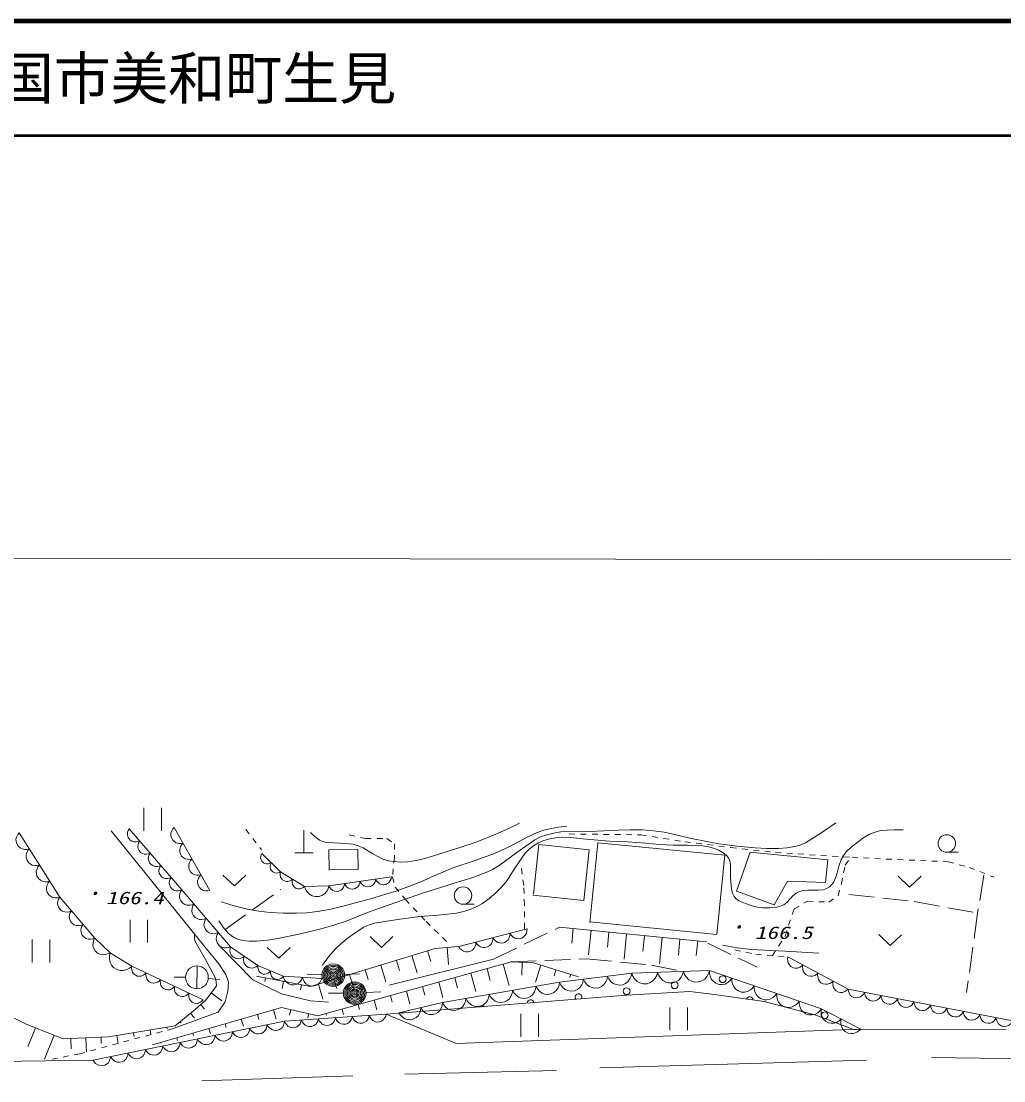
# Model space of a CAD drawing. Units: millimetres, scale not verified. Extents: x 40000 to 680000, y 20000 to 380000.
# Drawn here: x 412155 to 498297, y 287167 to 380000 of the extents above; entities that cross this region are included whole.
import ezdxf
from ezdxf.enums import TextEntityAlignment as Align

# ---------------------------------------------------------------- set-up
doc = ezdxf.new("R2010")
doc.units = ezdxf.units.MM
doc.header["$LTSCALE"] = 1000
doc.linetypes.add('USER1', pattern=[3, 2.25, -0.75])
doc.linetypes.add('USER2', pattern=[1, 0.5, -0.5])
for name, color, linetype, lineweight in [('M-TTL', 2, 'Continuous', 140), ('M-TTL-LINE', 7, 'Continuous', 50), ('S-BGD', 1, 'Continuous', 13), ('S-BGD-HTXT', 6, 'Continuous', 13)]:
    doc.layers.add(name, color=color, linetype=linetype, lineweight=lineweight)
doc.layers.add('M-TTL-TXT', color=7, linetype='Continuous')
doc.styles.add('ＭＳ ゴシック', font='')
doc.styles.get('ＭＳ ゴシック').set_extended_font_data('MS Gothic')

# ---------------------------------------------------------------- blocks, each defined once
blk = doc.blocks.new('BUHIN162')
at = {"layer": 'S-BGD'}
blk.add_lwpolyline([(31, -835), (221, -765), (380, -659), (557, -489), (651, -302), (706, -103), (696, 155), (626, 349), (519, 529), (330, 685), (163, 775), (-31, 835)], dxfattribs=at)
blk = doc.blocks.new('BUHIN163')
at = {"layer": 'S-BGD'}
blk.add_lwpolyline([(145, -771), (311, -679), (444, -559), (585, -376), (646, -189), (670, 2), (625, 241), (533, 412), (408, 564), (211, 682), (44, 742), (-145, 771)], dxfattribs=at)
blk = doc.blocks.new('BUHIN166')
at = {"layer": 'S-BGD'}
blk.add_lwpolyline([(394, -569), (496, -436), (559, -291), (608, -93), (589, 80), (539, 243), (417, 419), (282, 524), (127, 602), (-75, 626), (-232, 614), (-394, 569)], dxfattribs=at)
blk = doc.blocks.new('BUHIN167')
at = {"layer": 'S-BGD'}
blk.add_lwpolyline([(131, -693), (280, -611), (400, -503), (527, -339), (581, -171), (603, 2), (562, 217), (480, 370), (368, 507), (190, 614), (39, 668), (-131, 693)], dxfattribs=at)
blk = doc.blocks.new('BUHIN168')
at = {"layer": 'S-BGD'}
blk.add_lwpolyline([(153, -808), (327, -712), (467, -585), (614, -394), (678, -198), (702, 3), (655, 254), (558, 432), (428, 591), (220, 715), (45, 778), (-153, 808)], dxfattribs=at)
blk = doc.blocks.new('BUHIN169')
at = {"layer": 'S-BGD'}
blk.add_lwpolyline([(310, -659), (439, -538), (530, -399), (614, -202), (625, -20), (602, 158), (506, 363), (383, 494), (236, 602), (30, 662), (-134, 678), (-310, 659)], dxfattribs=at)
blk = doc.blocks.new('BUHIN170')
at = {"layer": 'S-BGD'}
blk.add_lwpolyline([(365, -478), (448, -358), (497, -230), (531, -56), (508, 93), (458, 233), (345, 381), (223, 466), (86, 527), (-91, 540), (-226, 524), (-365, 478)], dxfattribs=at)
blk = doc.blocks.new('BUHIN171')
at = {"layer": 'S-BGD'}
blk.add_lwpolyline([(708, -463), (761, -266), (767, -72), (731, 174), (631, 361), (499, 523), (280, 666), (79, 722), (-133, 739), (-373, 674), (-544, 589), (-708, 463)], dxfattribs=at)
blk = doc.blocks.new('BUHIN172')
at = {"layer": 'S-BGD'}
blk.add_lwpolyline([(-8, -794), (176, -737), (331, -643), (508, -490), (605, -316), (666, -130), (668, 117), (611, 304), (517, 480), (344, 636), (190, 729), (8, 794)], dxfattribs=at)
blk = doc.blocks.new('BUHIN173')
at = {"layer": 'S-BGD'}
blk.add_lwpolyline([(159, -553), (274, -475), (363, -378), (454, -235), (485, -95), (489, 47), (440, 219), (362, 337), (260, 440), (108, 513), (-19, 546), (-159, 553)], dxfattribs=at)
blk = doc.blocks.new('BUHIN174')
at = {"layer": 'S-BGD'}
blk.add_lwpolyline([(290, -541), (393, -434), (463, -312), (526, -143), (527, 11), (499, 160), (409, 327), (301, 433), (172, 517), (-4, 559), (-142, 564), (-290, 541)], dxfattribs=at)
blk = doc.blocks.new('BUHIN176')
at = {"layer": 'S-BGD'}
blk.add_lwpolyline([(641, -256), (652, -90), (625, 66), (557, 257), (446, 391), (315, 499), (116, 578), (-54, 591), (-226, 570), (-407, 479), (-531, 383), (-641, 256)], dxfattribs=at)
blk = doc.blocks.new('BUHIN177')
at = {"layer": 'S-BGD'}
blk.add_lwpolyline([(738, -247), (739, -59), (699, 115), (609, 325), (477, 468), (322, 582), (93, 658), (-99, 661), (-291, 627), (-489, 512), (-622, 397), (-738, 247)], dxfattribs=at)
blk = doc.blocks.new('BUHIN178')
at = {"layer": 'S-BGD'}
blk.add_lwpolyline([(668, -328), (693, -150), (677, 20), (619, 231), (511, 383), (379, 510), (172, 612), (-10, 639), (-196, 631), (-398, 548), (-539, 455), (-668, 328)], dxfattribs=at)
blk = doc.blocks.new('BUHIN179')
at = {"layer": 'S-BGD'}
blk.add_lwpolyline([(745, -206), (737, -20), (687, 150), (588, 355), (448, 489), (289, 594), (58, 658), (-133, 650), (-321, 606), (-512, 483), (-638, 361), (-745, 206)], dxfattribs=at)
blk = doc.blocks.new('BUHIN180')
at = {"layer": 'S-BGD'}
blk.add_lwpolyline([(939, -278), (933, -41), (874, 175), (752, 436), (579, 610), (379, 746), (88, 832), (-154, 827), (-394, 776), (-638, 623), (-800, 472), (-939, 278)], dxfattribs=at)
blk = doc.blocks.new('BUHIN181')
at = {"layer": 'S-BGD'}
blk.add_lwpolyline([(977, -360), (987, -109), (940, 125), (828, 410), (657, 607), (454, 765), (151, 876), (-105, 888), (-364, 850), (-633, 705), (-816, 556), (-977, 360)], dxfattribs=at)
blk = doc.blocks.new('BUHIN182')
at = {"layer": 'S-BGD'}
blk.add_lwpolyline([(979, -414), (1001, -157), (964, 83), (864, 379), (698, 588), (499, 758), (196, 887), (-65, 910), (-330, 884), (-612, 749), (-806, 606), (-979, 414)], dxfattribs=at)
blk = doc.blocks.new('BUHIN183')
at = {"layer": 'S-BGD'}
blk.add_lwpolyline([(1004, -535), (1051, -264), (1035, -4), (957, 321), (800, 559), (605, 760), (293, 926), (17, 976), (-268, 974), (-581, 857), (-801, 723), (-1004, 535)], dxfattribs=at)
blk = doc.blocks.new('BUHIN184')
at = {"layer": 'S-BGD'}
blk.add_lwpolyline([(684, -780), (812, -564), (882, -337), (920, -35), (863, 219), (761, 454), (549, 695), (330, 827), (86, 917), (-219, 919), (-450, 875), (-684, 780)], dxfattribs=at)
blk = doc.blocks.new('BUHIN185')
at = {"layer": 'S-BGD'}
blk.add_lwpolyline([(521, -817), (670, -636), (766, -436), (844, -162), (828, 80), (767, 311), (605, 564), (422, 717), (209, 834), (-72, 879), (-291, 871), (-521, 817)], dxfattribs=at)
blk = doc.blocks.new('BUHIN186')
at = {"layer": 'S-BGD'}
blk.add_lwpolyline([(394, -637), (511, -498), (588, -345), (651, -134), (641, 53), (596, 232), (474, 430), (333, 550), (170, 643), (-47, 680), (-216, 677), (-394, 637)], dxfattribs=at)
blk = doc.blocks.new('BUHIN187')
at = {"layer": 'S-BGD'}
blk.add_lwpolyline([(555, -482), (624, -318), (652, -152), (649, 64), (585, 237), (491, 392), (318, 541), (152, 613), (-28, 652), (-242, 624), (-400, 571), (-555, 482)], dxfattribs=at)
blk = doc.blocks.new('BUHIN260')
at = {"layer": 'S-BGD'}
for p, q in [((-160, 1249), (-1163, -482)), ((165, -1251), (1168, 479))]:
    blk.add_line(p, q, dxfattribs=at)
blk = doc.blocks.new('BUHIN261')
at = {"layer": 'S-BGD'}
for radius in [995, 880, 765, 645, 530, 390, 270, 155, 30]:
    blk.add_circle((0, 0), radius, dxfattribs=at)
blk = doc.blocks.new('BUHIN262')
at = {"layer": 'S-BGD'}
blk.add_lwpolyline([(627, -912), (236, 407), (-1103, 91)], dxfattribs=at)
blk = doc.blocks.new('BUHIN265')
at = {"layer": 'S-BGD'}
blk.add_line((384, 662), (-477, 1161), dxfattribs=at)
blk.add_circle((0, 0), 765, dxfattribs=at)
blk = doc.blocks.new('BUHIN266')
at = {"layer": 'S-BGD'}
blk.add_line((-499, -861), (499, 861), dxfattribs=at)
blk.add_circle((0, 0), 995, dxfattribs=at)

msp = doc.modelspace()

# ---------------------------------------------------------------- linework, layer by layer
at = {"layer": 'M-TTL'}
msp.add_line((680000, 380000), (40000, 380000), dxfattribs=at)
at = {"layer": 'M-TTL-LINE'}
msp.add_line((40000, 370000), (680000, 370000), dxfattribs=at)
at = {"layer": 'S-BGD'}
for p, q in [((421628, 309254), (426227, 303901)), ((425570, 309370), (428694, 303836)), ((436942, 309136), (436939, 307136)), ((411983, 308902), (415536, 303244)), ((428265, 298918), (420051, 309055)), ((441668, 307433), (439127, 307400)), ((439127, 307400), (439149, 305622)), ((441691, 305687), (441668, 307433)), ((457548, 307879), (457081, 303515)), ((461944, 307408), (457548, 307879)), ((461468, 302959), (461944, 307408)), ((462699, 308029), (462004, 301004)), ((473832, 306927), (462699, 308029)), ((433246, 307084), (434902, 305484)), ((436134, 307138), (437744, 307135)), ((473145, 299980), (473832, 306927)), ((474859, 303781), (476052, 307195)), ((476052, 307195), (482859, 306519)), ((482859, 306519), (482663, 304548)), ((434902, 305484), (436988, 304190)), ((439183, 305655), (441691, 305687)), ((439138, 304248), (444607, 305037)), ((479328, 304659), (478177, 302595)), ((482663, 304548), (479328, 304659)), ((426227, 303901), (430518, 298918)), ((436988, 304190), (439138, 304248)), ((478177, 302595), (474859, 303781)), ((415536, 303244), (418602, 299676)), ((457003, 303437), (461468, 302959)), ((462004, 301082), (473145, 299980)), ((450520, 298921), (456507, 300471)), ((459348, 300620), (472246, 299330)), ((460554, 300499), (460427, 299226)), ((462113, 300343), (461898, 298192)), ((463672, 300187), (463541, 298879)), ((465231, 300031), (465010, 297821)), ((466790, 299875), (466655, 298532)), ((418602, 299676), (419951, 298383)), ((429584, 298971), (432471, 296019)), ((468348, 299720), (468121, 297451)), ((469907, 299564), (469769, 298185)), ((471466, 299408), (471341, 298158)), ((419951, 298383), (421853, 297213)), ((429486, 297414), (428265, 298918)), ((430518, 298918), (432911, 297255)), ((437529, 295432), (448458, 298757)), ((446409, 298134), (446872, 296613)), ((447775, 298550), (448059, 297616)), ((448458, 298757), (450520, 298921)), ((449489, 298839), (449606, 297371)), ((479370, 298035), (484649, 295200)), ((421853, 297213), (428114, 294253)), ((430096, 296468), (429486, 297414)), ((432911, 297255), (435132, 296330)), ((438163, 292868), (455113, 297576)), ((443676, 297303), (444119, 295850)), ((444428, 295553), (453553, 297818)), ((445043, 297718), (445314, 296826)), ((454407, 297379), (454928, 295505)), ((455113, 297576), (457056, 297517)), ((456085, 297546), (456050, 296408)), ((457056, 297517), (461011, 296284)), ((457715, 297311), (457247, 295809)), ((426567, 296233), (425567, 296235)), ((430317, 295800), (430096, 296468)), ((432793, 296332), (437529, 295432)), ((433582, 296182), (433522, 295865)), ((435132, 296330), (438510, 296140)), ((438515, 296453), (437216, 296496)), ((440514, 296469), (441812, 296531)), ((440944, 296471), (441365, 295086)), ((442310, 296887), (442569, 296036)), ((450170, 296202), (450414, 295322)), ((451582, 296595), (452024, 295005)), ((452995, 296987), (453280, 295960)), ((459034, 296900), (458866, 296364)), ((459346, 295797), (465675, 296584)), ((460352, 296489), (460263, 296204)), ((465675, 296584), (472494, 296819)), ((472494, 296819), (482318, 293484)), ((428350, 294224), (429277, 295495)), ((428562, 296130), (429557, 296029)), ((430260, 295021), (430317, 295800)), ((432471, 296019), (434972, 294791)), ((435161, 295882), (435040, 295246)), ((436739, 295582), (436655, 295135)), ((438212, 295640), (438612, 294323)), ((439578, 296056), (439825, 295245)), ((447344, 295418), (447549, 294683)), ((448757, 295810), (449131, 294464)), ((449083, 294033), (459346, 295797)), ((428814, 294860), (429743, 294183)), ((430036, 294076), (430260, 295021)), ((434972, 294791), (437529, 294175)), ((440398, 294847), (439098, 294849)), ((442397, 294891), (443696, 294951)), ((444519, 294633), (444683, 294044)), ((465242, 294681), (445703, 293117)), ((445932, 295025), (446238, 293922)), ((470771, 294978), (465242, 294681)), ((472921, 294729), (470771, 294978)), ((477281, 294107), (472921, 294729)), ((484649, 295200), (499081, 292411)), ((423668, 290329), (434987, 293597)), ((425643, 291979), (427442, 293458)), ((427442, 293458), (428350, 294224)), ((427896, 293841), (428225, 293451)), ((429423, 293187), (430036, 294076)), ((434280, 293393), (434518, 292568)), ((434987, 293597), (438163, 292868)), ((435781, 293415), (435668, 292922)), ((437529, 294175), (439086, 294061)), ((440282, 293456), (440414, 292981)), ((441694, 293848), (441815, 293414)), ((443107, 294241), (443346, 293381)), ((445273, 293118), (449083, 294033)), ((481826, 292932), (477281, 294107)), ((482318, 293484), (485755, 291697)), ((410447, 293178), (412595, 292130)), ((425468, 291739), (429423, 293187)), ((426992, 293088), (427358, 292644)), ((431450, 292576), (431632, 291945)), ((432865, 292985), (432991, 292548)), ((435248, 292398), (444157, 292997)), ((437369, 293050), (437284, 292680)), ((438869, 293064), (438907, 292929)), ((444157, 292997), (445703, 293117)), ((444157, 292997), (450276, 290443)), ((445703, 293117), (445273, 293118)), ((485202, 291636), (481826, 292932)), ((412595, 292130), (415849, 290834)), ((413409, 291806), (412752, 290157)), ((418471, 288986), (435248, 292398)), ((419815, 291011), (425653, 291984)), ((423464, 291619), (423531, 291218)), ((424923, 291863), (424949, 291707)), ((426093, 292348), (426175, 292248)), ((428620, 291759), (428747, 291321)), ((430035, 292167), (430128, 291847)), ((450276, 290443), (485755, 291697)), ((485755, 291697), (485202, 291636)), ((485755, 291697), (498506, 291641)), ((415036, 291158), (414198, 289055)), ((415849, 290834), (419815, 291011)), ((416510, 290863), (416550, 289982)), ((417832, 290923), (417887, 289701)), ((419154, 290982), (419179, 290424)), ((420545, 291133), (420660, 290446)), ((422005, 291376), (422059, 291050)), ((425790, 290942), (425861, 290698)), ((427205, 291350), (427264, 291146)), ((424376, 290533), (424391, 290479)), ((390750, 288535), (418471, 288986)), ((462881, 288290), (486264, 288983)), ((491955, 289198), (514222, 288878)), ((445783, 287756), (459081, 288071)), ((427978, 287167), (441219, 287595))]:
    msp.add_line(p, q, dxfattribs=at)
at = {"layer": 'S-BGD', "linetype": 'USER2'}
for p, q in [((431842, 309194), (433233, 307406)), ((440917, 308714), (442346, 308390)), ((442346, 308390), (444204, 308387)), ((444204, 308387), (444882, 307921)), ((460196, 308793), (466487, 308722)), ((466487, 308722), (470334, 308104)), ((444882, 307921), (444880, 306742)), ((470334, 308104), (474364, 307609)), ((474364, 307609), (478273, 307174)), ((444880, 306742), (444698, 305028)), ((478273, 307174), (484990, 306735)), ((484378, 306065), (484868, 306736)), ((484990, 306735), (493418, 306354)), ((493418, 306354), (495250, 305863)), ((456219, 304281), (455977, 305930)), ((484070, 304416), (484378, 306065)), ((495250, 305863), (497447, 305004)), ((444698, 305028), (444947, 304134)), ((444947, 304134), (445838, 303060)), ((456277, 302570), (456219, 304281)), ((483763, 303378), (484070, 304416)), ((445838, 303060), (447657, 301128)), ((479913, 302224), (481075, 302894)), ((481075, 302894), (482968, 302830)), ((482968, 302830), (483763, 303378)), ((456273, 300494), (456277, 302570)), ((479115, 299844), (479913, 302224)), ((447657, 301128), (449441, 299374)), ((478013, 298135), (479115, 299844)), ((474715, 298630), (476547, 298260)), ((476547, 298260), (479356, 298011)), ((425468, 291739), (417294, 289541)), ((417294, 289541), (414897, 289054))]:
    msp.add_line(p, q, dxfattribs=at)
at = {"layer": 'S-BGD', "linetype": 'USER1'}
for p, q in [((496555, 305197), (495993, 301861)), ((430002, 300393), (434914, 303933)), ((484705, 303493), (490433, 302871)), ((490433, 302871), (495993, 301861)), ((495993, 301861), (495036, 294910)), ((453553, 297818), (459348, 300620)), ((472351, 299232), (476685, 297111)), ((455051, 297593), (461670, 297860)), ((461670, 297860), (467398, 297294)), ((467398, 297294), (469899, 296789))]:
    msp.add_line(p, q, dxfattribs=at)
at = {"layer": 'S-BGD'}
for points in [[(429484, 301196), (429862, 300641), (430280, 300135), (430554, 299888), (430867, 299689), (431225, 299546), (431611, 299457), (432183, 299405), (432778, 299413), (433735, 299495), (434660, 299635), (436655, 300051), (438660, 300531), (439654, 300819), (440640, 301167), (442513, 301909), (444410, 302595), (447438, 303621), (450484, 304589), (451667, 304963), (452843, 305398), (453469, 305688), (454072, 306033), (455604, 307183), (457181, 308290), (457690, 308538), (458224, 308730), (458839, 308876), (459475, 308966), (461974, 309015), (464480, 309125), (465546, 309165), (466626, 309144), (467573, 309070), (468511, 308936), (470907, 308405), (473326, 307930), (474909, 307719), (476496, 307567), (477521, 307514), (478559, 307521), (479272, 307576), (479978, 307691), (480450, 307822), (480909, 308012), (482249, 308871), (483570, 309762)], [(429684, 302834), (430830, 302488), (431989, 302200), (432982, 302032), (433995, 301923), (435134, 301854), (436284, 301846), (437210, 301893), (438141, 302001), (439308, 302219), (440475, 302497), (442788, 303124), (445079, 303807), (446133, 304179), (447176, 304611), (448608, 305252), (450071, 305841), (451873, 306434), (453662, 307087), (454612, 307508), (455540, 307984), (456451, 308475), (457380, 308908), (457987, 309115), (458614, 309265), (459293, 309381), (459990, 309476)], [(437513, 308928), (437902, 308563), (438315, 308257), (438600, 308120), (438917, 308037), (440093, 307995), (441249, 307892), (441692, 307759), (442127, 307564), (442987, 307046), (443867, 306588), (444345, 306449), (444839, 306369), (445428, 306334), (446028, 306360), (446780, 306468), (447530, 306637), (449714, 307301), (451874, 308022), (453159, 308517), (454432, 309073), (455131, 309396), (455838, 309727)], [(438572, 297299), (439098, 298020), (439667, 298697), (440163, 299168), (440712, 299604), (441435, 300135), (442193, 300616), (442664, 300821), (443168, 300973), (445136, 301293), (447102, 301552), (448704, 301673), (450304, 301855), (450948, 301997), (451575, 302198), (452096, 302425), (452590, 302708), (453193, 303140), (453769, 303627), (454245, 304100), (454675, 304612), (455480, 305873), (456344, 307111), (456691, 307458), (457078, 307759), (457510, 308011), (457971, 308211), (458486, 308367), (459012, 308464), (459648, 308501), (460296, 308479), (462004, 308294), (463726, 308169), (465311, 308110), (466889, 307991), (468099, 307874), (469318, 307817), (470603, 307813), (471901, 307747), (472428, 307664), (472937, 307523), (473325, 307360), (473703, 307136), (473946, 306934), (474147, 306689), (474273, 306426), (474346, 306130), (474349, 305002), (474411, 303915), (474509, 303609), (474667, 303317), (474848, 303109), (475067, 302946), (475639, 302694), (476247, 302493), (476707, 302372), (477177, 302312), (477781, 302322), (478394, 302394), (478720, 302463), (479025, 302590), (479299, 302808), (479548, 303086), (479800, 303364), (480098, 303602), (480385, 303746), (480704, 303838), (481158, 303882), (481616, 303867), (482036, 303858), (482453, 303911), (482740, 304009), (483008, 304167), (483228, 304368), (483403, 304612), (483580, 304995), (483700, 305396), (483843, 305977), (484050, 306556), (484248, 306917), (484499, 307249), (484927, 307646), (485410, 308012), (485947, 308416), (486509, 308764), (486945, 308935), (487413, 309053), (488060, 309140), (488717, 309167), (489096, 309166), (489474, 309159)], [(436988, 304190), (437075, 303945), (437210, 303739), (437426, 303508), (437666, 303385), (437921, 303311), (438254, 303320), (438505, 303408), (438738, 303543), (438941, 303785), (439059, 303998), (439138, 304248)], [(427349, 300050), (427339, 299739), (427392, 299433), (428323, 297802), (429193, 296156), (429246, 295834), (429277, 295495)], [(418602, 299676), (418504, 299472), (418458, 299263), (418448, 298988), (418519, 298765), (418629, 298563), (418838, 298362), (419045, 298261), (419271, 298200), (419545, 298222), (419748, 298280), (419951, 298383)], [(473633, 299054), (474892, 298828), (476168, 298659), (479116, 298518), (482075, 298352)], [(419951, 298383), (419888, 298120), (419888, 297865), (419944, 297541), (420083, 297298), (420263, 297090), (420558, 296908), (420825, 296842), (421105, 296827), (421419, 296922), (421643, 297041), (421853, 297213)]]:
    msp.add_lwpolyline(points, dxfattribs=at)
for centre in [(473650, 296065), (465230, 295017), (469440, 295541)]:
    msp.add_circle(centre, 298, dxfattribs=at)
for centre, start, end in [((461020, 294493), 334.40015, 214.75161), ((476017, 294222), 4.3326, 159.43773), ((452599, 293445), 52.89335, 136.2584), ((456809, 293969), 11.58882, 177.56293), ((482594, 292903), 282.54925, 215.45537)]:
    msp.add_arc(centre, 298, start, end, dxfattribs=at)
at = {"layer": 'S-BGD-HTXT'}
msp.add_line((276012, 333196), (519831, 332777), dxfattribs=at)

# ---------------------------------------------------------------- block references
at = {"rotation": 210}
for name, p in [('BUHIN260', (423680, 310072)), ('BUHIN167', (422088, 308719)), ('BUHIN172', (425961, 308678)), ('BUHIN162', (412427, 308195)), ('BUHIN167', (423008, 307648)), ('BUHIN265', (493299, 307961)), ('BUHIN162', (413315, 306780)), ('BUHIN172', (426742, 307295)), ('BUHIN167', (423927, 306578)), ('BUHIN172', (427523, 305911)), ('BUHIN173', (433660, 306684)), ('BUHIN173', (434488, 305884)), ('BUHIN162', (414203, 305366)), ('BUHIN167', (424847, 305507)), ('BUHIN262', (430844, 304711)), ('BUHIN174', (435423, 305160)), ('BUHIN176', (443924, 304938)), ('BUHIN262', (490041, 304609)), ('BUHIN162', (415092, 303951)), ('BUHIN167', (425767, 304437)), ('BUHIN172', (428304, 304527)), ('BUHIN174', (436467, 304513)), ('BUHIN176', (439822, 304346)), ('BUHIN176', (441189, 304544)), ('BUHIN176', (442556, 304741)), ('BUHIN168', (426763, 303278)), ('BUHIN265', (450885, 303396)), ('BUHIN163', (416047, 302649)), ('BUHIN168', (427836, 302033)), ('BUHIN163', (417069, 301460)), ('BUHIN260', (422468, 300277)), ('BUHIN163', (418091, 300270)), ('BUHIN168', (428909, 300787)), ('BUHIN179', (455759, 300277)), ('BUHIN262', (488327, 299496)), ('BUHIN260', (413890, 298538)), ('BUHIN168', (429982, 299541)), ('BUHIN262', (443746, 299329)), ('BUHIN179', (452765, 299502)), ('BUHIN179', (454262, 299889)), ('BUHIN169', (431117, 298502)), ('BUHIN262', (434731, 298370)), ('BUHIN179', (451269, 299115)), ('BUHIN169', (432313, 297671)), ('BUHIN186', (480030, 297681)), ('BUHIN166', (422479, 296917)), ('BUHIN266', (427567, 296231)), ('BUHIN170', (433466, 297024)), ('BUHIN170', (434577, 296561)), ('BUHIN261', (439515, 296420)), ('BUHIN182', (464620, 296453)), ('BUHIN183', (466811, 296623)), ('BUHIN183', (469085, 296702)), ('BUHIN183', (471358, 296780)), ('BUHIN184', (473477, 296485)), ('BUHIN186', (481350, 296972)), ('BUHIN166', (423732, 296325)), ('BUHIN166', (424984, 295733)), ('BUHIN171', (435976, 296282)), ('BUHIN171', (437666, 296187)), ('BUHIN261', (441398, 294845)), ('BUHIN181', (458320, 295620)), ('BUHIN182', (460401, 295928)), ('BUHIN182', (462510, 296191)), ('BUHIN184', (475441, 295818)), ('BUHIN184', (477406, 295151)), ('BUHIN186', (482669, 296264)), ('BUHIN186', (483989, 295555)), ('BUHIN166', (426236, 295141)), ('BUHIN166', (427488, 294549)), ('BUHIN181', (452162, 294562)), ('BUHIN181', (454215, 294915)), ('BUHIN181', (456267, 295268)), ('BUHIN184', (479371, 294485)), ('BUHIN187', (485370, 295061)), ('BUHIN187', (486814, 294782)), ('BUHIN180', (448131, 293804)), ('BUHIN181', (450110, 294209)), ('BUHIN184', (481336, 293818)), ('BUHIN187', (488257, 294503)), ('BUHIN187', (489700, 294224)), ('BUHIN187', (491143, 293945)), ('BUHIN187', (492586, 293666)), ('BUHIN178', (440445, 292747)), ('BUHIN178', (441929, 292847)), ('BUHIN178', (443414, 292947)), ('BUHIN180', (446226, 293347)), ('BUHIN260', (456738, 292033)), ('BUHIN260', (469796, 292595)), ('BUHIN185', (483177, 293037)), ('BUHIN187', (494030, 293387)), ('BUHIN187', (495473, 293108)), ('BUHIN187', (496916, 292830)), ('BUHIN177', (432960, 291933)), ('BUHIN177', (434485, 292243)), ('BUHIN178', (435990, 292448)), ('BUHIN178', (437475, 292548)), ('BUHIN178', (438960, 292647)), ('BUHIN185', (484896, 292144)), ('BUHIN187', (498359, 292551)), ('BUHIN177', (428384, 291002)), ('BUHIN177', (429910, 291312)), ('BUHIN177', (431435, 291622)), ('BUHIN177', (423809, 290072)), ('BUHIN177', (425334, 290382)), ('BUHIN177', (426859, 290692)), ('BUHIN177', (419233, 289141)), ('BUHIN177', (420758, 289452)), ('BUHIN177', (422284, 289762))]:
    msp.add_blockref(name, p, dxfattribs=at)

# ---------------------------------------------------------------- texts
at = {"layer": 'M-TTL-TXT', "style": 'ＭＳ ゴシック'}
msp.add_text('岩国市美和町生見', height=3666, dxfattribs=at).set_placement((405024, 375000), align=Align.MIDDLE_LEFT)
at = {"layer": 'S-BGD', "style": 'ＭＳ ゴシック', "oblique": 15}
for p in [(417761, 302692), (474197, 299751)]:
    msp.add_text('・', height=1100, rotation=359.9, dxfattribs=at).set_placement(p, align=Align.BOTTOM_LEFT)
at = {"layer": 'S-BGD', "style": 'ＭＳ ゴシック', "oblique": 15, "width": 1.35}
for s, p in [('166.4', (419588, 302315)), ('166.5', (476468, 299268))]:
    msp.add_text(s, height=1100, rotation=359.9, dxfattribs=at).set_placement(p, align=Align.BOTTOM_LEFT)

doc.saveas('drawing.dxf')
